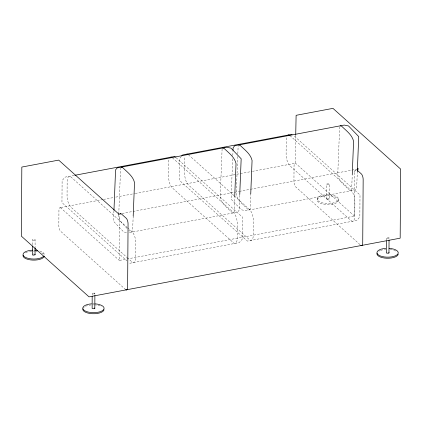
<?xml version="1.0" encoding="UTF-8"?>
<svg xmlns="http://www.w3.org/2000/svg" width="422" height="422" viewBox="0 0 422 422"><rect width="100%" height="100%" fill="white"/><g stroke="black" fill="none" stroke-linecap="round" stroke-linejoin="round"><path stroke-width="0.32" stroke-dasharray="2.11 1.58" d="M32.394 244.734L32.431 239.585L33.174 239.253L35.089 239.554L35.089 247.092M92.186 295.136L92.196 293.206L92.94 292.873L94.855 293.174L94.897 294.92M356.49 169.48L355.213 170.588L354.754 172.055L354.448 216.096L119.347 260.448L119.653 216.407A4.426 1.714 79.3 0 1 119.806 214.993M295.727 135.029L295.527 163.214L252.483 171.337M317.217 199.748L317.223 198.667M326.486 198.899L326.591 184.092L328.432 183.744L329.244 184.061L329.297 184.519L329.192 199.321L327.345 199.669L326.533 199.358L326.486 198.899L328.332 198.551L329.144 198.862L329.192 199.321M338.449 200.64A10.655 4.436 0.4 0 0 323.321 196.146A10.655 4.436 0.4 0 0 321.722 203.794A10.655 4.436 0.4 0 0 338.449 200.64L338.455 199.553A10.655 4.436 0.4 0 0 323.331 195.064A10.655 4.436 0.4 0 0 321.733 202.708A10.655 4.436 0.4 0 0 338.455 199.553M386.341 240.287L386.357 237.713L387.101 237.38L389.015 237.681L389.052 239.427M113.94 210.889L113.523 221.297L123.72 231.947L127.407 232.696M118.74 214.592C117.96 220.495 123.588 224.483 127.017 228.371M118.767 213.938L120.592 168.12M133.194 216.053L132.592 231.103L132.033 232.063L130.625 231.72L128.742 230.169M222.099 148.971L220.173 197.406C221.566 203.926 227.648 208.125 232.132 212.572L233.54 212.915L234.099 211.955L234.674 197.559M232.68 158.783L231.077 199.121L241.268 209.771L245.572 210.647L355.102 189.984L356.669 188.001L357.318 171.738M232.812 155.533L232.97 151.63M237.728 156.42L236.214 194.378C237.612 200.898 243.689 205.097 248.173 209.549L249.581 209.887L250.14 208.927L250.742 193.877M237.834 153.798L238.145 145.943M239.717 195.212L239.121 210.177L237.549 212.16L128.594 232.712M339.652 126.795L337.721 175.23C339.119 181.75 345.196 185.949 349.68 190.396L351.088 190.739L351.647 189.779L352.222 175.383M181.349 156.451L179.656 158.45L179.503 180.431L247.361 241.083L356.891 220.421L359.85 216.924L360.003 194.943L293.601 135.483M35.137 240.012L33.291 240.361L32.478 240.044L32.431 239.585M329.297 184.519L327.451 184.868L326.639 184.551L326.591 184.092M94.903 293.633L93.062 293.981L92.249 293.665L92.196 293.206M389.063 238.14L387.217 238.488L386.404 238.172L386.357 237.713M74.246 175.394L65.062 177.129L62.108 180.627L61.955 202.602L126.895 260.87M102.868 199.559L59.819 207.682L60.842 207.962L119.347 260.448M103.517 199.437L113.233 197.607M115.823 197.116L134.607 193.571M135.251 193.45L251.834 171.459M122.132 213.479L238.71 191.488M239.358 191.366L249.718 189.409M250.367 189.288L355.936 169.375M33.069 254.055L34.171 254.044M176.053 157.659L242.45 217.119L242.297 239.1L239.343 242.597L129.812 263.259L128.842 262.463M290.014 135.647L351.209 190.549A8.851 3.429 79.3 0 1 354.902 201.964L354.802 215.89A8.851 3.429 79.3 0 1 350.998 220.579L289.803 165.677A8.851 3.429 79.3 0 1 286.116 154.262L286.211 140.336A8.851 3.429 79.3 0 1 286.744 136.76M354.448 216.096L295.943 163.609A4.426 1.714 79.3 0 0 294.044 165.952L293.939 181.275A4.426 1.714 79.3 0 0 295.78 186.983L360.33 244.892M188.507 154.795L234.036 195.644M234.526 196.082L249.703 209.697A8.851 3.429 79.3 0 1 253.395 221.112L253.295 235.038A8.851 3.429 79.3 0 1 249.492 239.728L188.296 184.825A8.851 3.429 79.3 0 1 184.609 173.416L184.704 159.484A8.851 3.429 79.3 0 1 185.084 156.383M172.461 157.823L233.661 212.725A8.851 3.429 79.3 0 1 237.349 224.135L237.254 238.066A8.851 3.429 79.3 0 1 233.45 242.755L172.255 187.848A8.851 3.429 79.3 0 1 168.563 176.438L168.663 162.512A8.851 3.429 79.3 0 1 169.19 158.936M127.254 227.484L70.954 176.971A8.851 3.429 79.3 0 0 67.151 181.66L67.056 195.586A8.851 3.429 79.3 0 0 70.748 207.002L128.024 258.391M127.745 227.922L132.149 231.873A8.851 3.429 79.3 0 1 135.842 243.288L135.747 257.214A8.851 3.429 79.3 0 1 131.944 261.904L128.515 258.828M125.719 289.682L60.678 231.335A4.426 1.714 79.3 0 1 58.837 225.628L58.943 210.304A4.426 1.714 79.3 0 1 60.842 207.962M39.789 251A10.655 4.436 0.4 0 1 44.294 255.046M25.357 252.862A10.655 4.436 0.4 0 1 29.165 251.639M29.672 251.549A10.655 4.436 0.4 0 1 31.814 251.306M33.48 251.248A10.655 4.436 0.4 0 1 34.593 251.269M35.696 251.343A10.655 4.436 0.4 0 1 37.31 251.538M41.831 252.878A10.655 4.436 0.4 0 1 44.168 254.972M378.866 251.222A10.655 4.436 0.4 0 1 380.227 250.568M380.744 250.378A10.655 4.436 0.4 0 1 385.745 249.434M390.171 249.523A10.655 4.436 0.4 0 1 397.255 251.992M354.754 172.055A4.426 1.714 79.3 0 1 356.653 169.713M92.698 303.793A10.655 4.436 0.4 0 1 93.816 303.793M83.424 307.733A10.655 4.436 0.4 0 1 84.21 307.037M85.582 306.267A10.655 4.436 0.4 0 1 91.041 304.969M92.687 304.879A10.655 4.436 0.4 0 1 93.811 304.874M94.364 304.89A10.655 4.436 0.4 0 1 101.602 306.499"/><path stroke-width="0.63" d="M32.383 246.021L32.325 254.392L32.378 254.851L33.19 255.162L35.031 254.814L35.084 247.735M92.175 296.423L92.144 308.471L94.059 308.772L94.802 308.435L94.892 295.564M295.732 134.37L296.112 115.317L332.963 108.364L400.652 169.09L400.172 238.172L89.037 296.866L21.348 236.135L21.828 167.059L58.679 160.107L119.057 214.27M386.336 240.93L386.304 252.978L388.214 253.279L388.957 252.942L389.047 240.071M113.966 210.235L115.57 169.902L117.142 167.919L226.672 147.257L230.976 148.127L241.168 158.778L239.743 194.563M133.194 216.053L134.523 182.673C133.125 176.153 127.043 171.954 122.565 167.502L121.151 167.159M233.018 150.327L233.123 147.726L234.695 145.743L344.22 125.081L348.525 125.956L358.721 136.601L357.318 171.738M234.701 196.9L236.03 163.525C234.632 157.005 228.555 152.806 224.071 148.354L222.658 148.011M250.742 193.877L252.071 160.497C250.679 153.977 244.596 149.778 240.113 145.326L238.704 144.983M352.249 174.729L353.578 141.349C352.185 134.829 346.103 130.63 341.62 126.178L340.211 125.835M181.771 155.95L182.615 154.953L292.145 134.291M357.445 169.196L358.394 168.911L357.165 169.143M74.894 175.272L174.592 156.467L175.563 157.264M118.376 214.191L120.834 213.727M357.123 170.129L361.322 173.896A4.426 1.714 79.3 0 1 363.163 179.603L362.725 242.988A4.426 1.714 79.3 0 1 360.821 245.335M388.91 252.488L388.957 252.942M94.75 307.976L94.802 308.435M34.984 254.355L35.031 254.814M170.583 157.221A8.851 3.429 79.3 0 1 171.817 157.364M43.698 256.175A10.655 4.436 0.4 0 1 31.471 258.929A10.655 4.436 0.4 0 1 23.052 254.234A10.655 4.436 0.4 0 1 32.927 250.172M34.604 250.188A10.655 4.436 0.4 0 1 37.321 250.452M44.289 256.133A10.655 4.436 0.4 0 1 32.752 260.1A10.655 4.436 0.4 0 1 23.057 255.241M389.079 248.347A10.655 4.436 0.4 0 1 396.648 255.131A10.655 4.436 0.4 0 1 378.777 255.162A10.655 4.436 0.4 0 1 385.75 248.352M398.215 254.26A10.655 4.436 0.4 0 1 386.679 258.227A10.655 4.436 0.4 0 1 376.983 253.369M186.624 154.194A8.851 3.429 79.3 0 1 187.864 154.341M288.131 135.045A8.851 3.429 79.3 0 1 290.014 135.647M125.719 289.682A4.426 1.714 79.3 0 0 127.623 287.34L128.061 223.95A4.426 1.714 79.3 0 0 126.22 218.248L121.552 214.065A4.426 1.714 79.3 0 0 120.223 214.054M94.924 303.84A10.655 4.436 0.4 0 1 102.488 310.624A10.655 4.436 0.4 0 1 84.616 310.655A10.655 4.436 0.4 0 1 91.59 303.845M104.055 309.753A10.655 4.436 0.4 0 1 92.518 313.72A10.655 4.436 0.4 0 1 82.823 308.862"/></g></svg>
